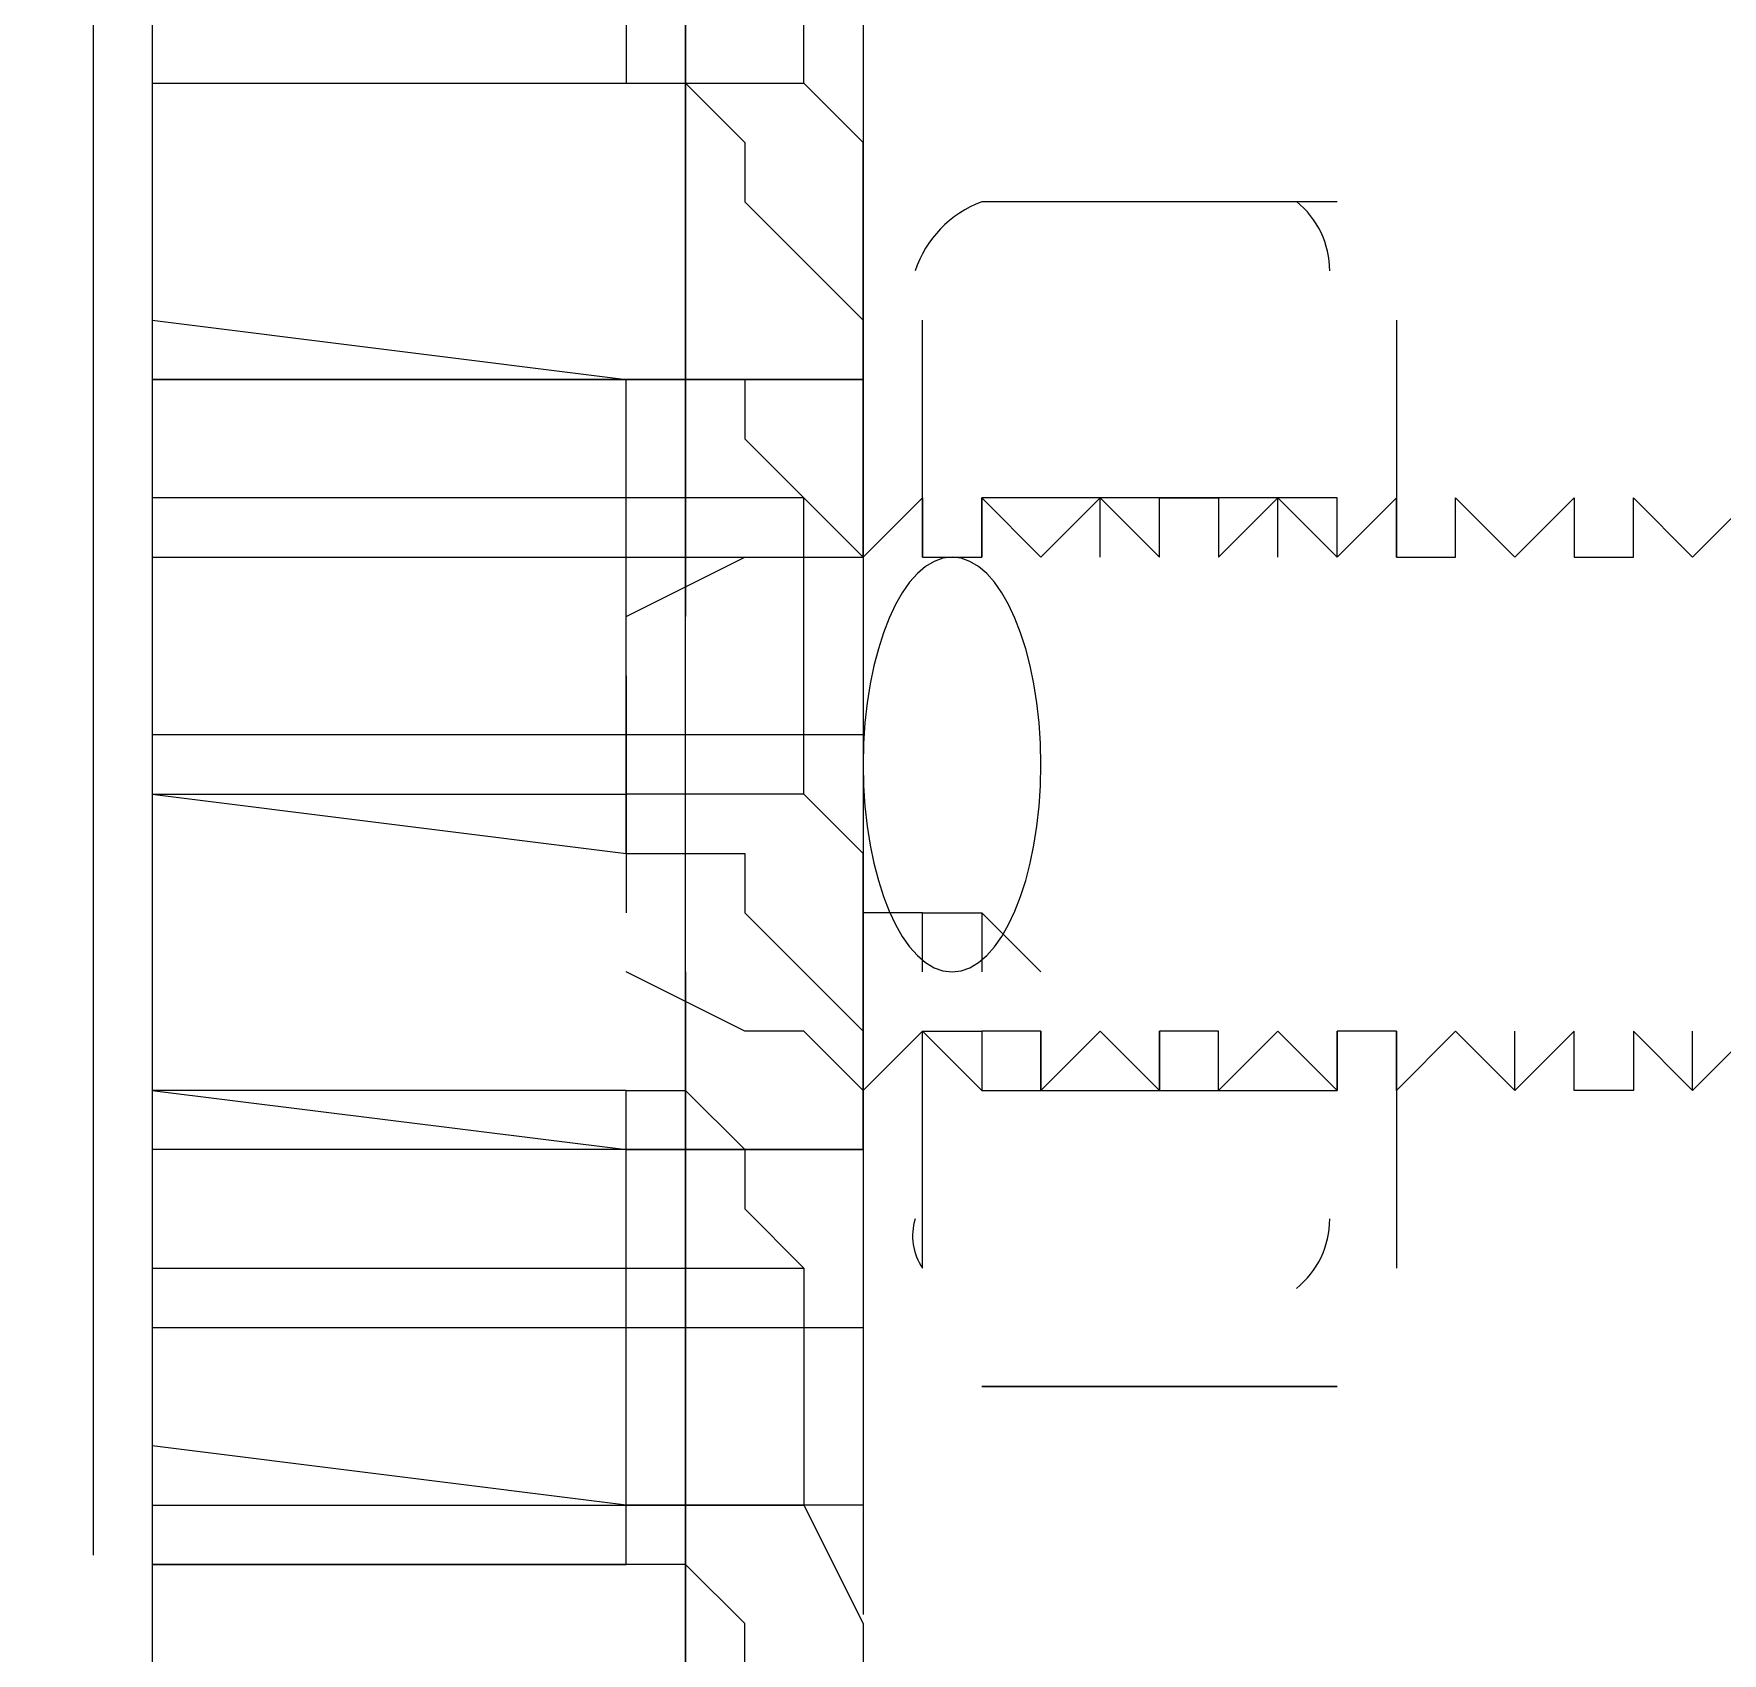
# Model space of a CAD drawing. Header units: metres. Extents: x 2999 to 3164, y 1641 to 1678.
# Drawn here: x 3140.8187 to 3140.8791, y 1661.4119 to 1661.4698 of the extents above; entities that cross this region are included whole.
import ezdxf

# ---------------------------------------------------------------- set-up
doc = ezdxf.new("R2010")
doc.units = ezdxf.units.M
doc.linetypes.add('CONTORNO_QUADRO_T', pattern=[0.35, 0.2, -0.15])
doc.layers.add('PDF28_Geometry', color=7, linetype='Continuous')

msp = doc.modelspace()

# ---------------------------------------------------------------- linework, layer by layer
at = {"layer": 'PDF28_Geometry', "linetype": 'CONTORNO_QUADRO_T', "lineweight": 25}
msp.add_lwpolyline([(3140.839914965652, 1660.481663151814), (3140.839914965652, 1668.342915623616), (3140.839914965652, 1668.478921752103), (3140.839914965652, 1662.105136669819)], dxfattribs=at)
at = {"layer": 'PDF28_Geometry', "linetype": 'CONTORNO_QUADRO_T', "lineweight": 15}
for points in [[(3140.842031619521, 1662.947564909932), (3140.842031619521, 1661.448973970234)], [(3140.839914965652, 1661.470140508931), (3140.822981734695, 1661.4722571628), (3140.822981734695, 1661.457440585713), (3140.839914965652, 1661.457440585713)], [(3140.822981734695, 1661.468023855061), (3140.839914965652, 1661.468023855061)], [(3140.850498235, 1661.453207277974), (3140.850498235, 1661.451090624104), (3140.850498235, 1661.453207277974), (3140.850498235, 1661.459557239583)], [(3140.867431465957, 1661.459557239583), (3140.867431465957, 1661.453207277974), (3140.867431465957, 1661.451090624104), (3140.867431465957, 1661.453207277974)], [(3140.839914965652, 1661.448973970234), (3140.844148273391, 1661.451090624104), (3140.846264927261, 1661.451090624104), (3140.846264927261, 1661.453207277974), (3140.84838158113, 1661.451090624104), (3140.850498235, 1661.453207277974), (3140.850498235, 1661.451090624104), (3140.85261488887, 1661.451090624104), (3140.85261488887, 1661.453207277974), (3140.854731542739, 1661.451090624104), (3140.856848196609, 1661.453207277974), (3140.858964850478, 1661.451090624104), (3140.858964850478, 1661.453207277974), (3140.861081504348, 1661.453207277974), (3140.861081504348, 1661.451090624104), (3140.863198158218, 1661.453207277974), (3140.865314812087, 1661.451090624104), (3140.867431465957, 1661.453207277974), (3140.867431465957, 1661.451090624104), (3140.869548119827, 1661.451090624104), (3140.869548119827, 1661.453207277974), (3140.871664773696, 1661.451090624104), (3140.873781427566, 1661.453207277974), (3140.873781427566, 1661.451090624104), (3140.875898081436, 1661.451090624104), (3140.875898081436, 1661.453207277974), (3140.878014735305, 1661.451090624104), (3140.880131389175, 1661.453207277974)], [(3140.85261488887, 1661.453207277974), (3140.85261488887, 1661.453207277974)], [(3140.865314812087, 1661.453207277974), (3140.85261488887, 1661.453207277974)], [(3140.856848196609, 1661.451090624104), (3140.856848196609, 1661.453207277974)], [(3140.861081504348, 1661.453207277974), (3140.861081504348, 1661.451090624104)], [(3140.863198158218, 1661.451090624104), (3140.863198158218, 1661.453207277974)], [(3140.865314812087, 1661.453207277974), (3140.865314812087, 1661.453207277974)], [(3140.869548119827, 1661.451090624104), (3140.869548119827, 1661.453207277974)], [(3140.873781427566, 1661.453207277974), (3140.873781427566, 1661.451090624104)], [(3140.875898081436, 1661.451090624104), (3140.875898081436, 1661.453207277974)], [(3140.844148273391, 1661.451090624104), (3140.844148273391, 1661.451090624104)], [(3140.858964850478, 1661.451090624104), (3140.858964850478, 1661.451090624104)], [(3140.865314812087, 1661.451090624104), (3140.865314812087, 1661.451090624104)], [(3140.871664773696, 1661.451090624104), (3140.871664773696, 1661.451090624104)], [(3140.878014735305, 1661.451090624104), (3140.878014735305, 1661.451090624104)], [(3140.839914965652, 1661.446857316365), (3140.839914965652, 1661.438390700886)], [(3140.839914965652, 1661.444740662495), (3140.822981734695, 1661.444740662495), (3140.822981734695, 1661.432040739277), (3140.839914965652, 1661.429924085408)], [(3140.822981734695, 1661.442624008625), (3140.839914965652, 1661.442624008625)], [(3140.850498235, 1661.436274047017), (3140.850498235, 1661.438390700886), (3140.84838158113, 1661.438390700886)], [(3140.850498235, 1661.438390700886), (3140.85261488887, 1661.438390700886), (3140.854731542739, 1661.436274047017)], [(3140.880131389175, 1661.434157393147), (3140.878014735305, 1661.432040739277), (3140.875898081436, 1661.434157393147), (3140.875898081436, 1661.432040739277), (3140.873781427566, 1661.432040739277), (3140.873781427566, 1661.434157393147), (3140.871664773696, 1661.432040739277), (3140.869548119827, 1661.434157393147), (3140.867431465957, 1661.432040739277), (3140.867431465957, 1661.434157393147), (3140.865314812087, 1661.434157393147), (3140.865314812087, 1661.432040739277), (3140.863198158218, 1661.434157393147), (3140.861081504348, 1661.432040739277), (3140.861081504348, 1661.434157393147), (3140.858964850478, 1661.434157393147), (3140.858964850478, 1661.432040739277), (3140.856848196609, 1661.434157393147), (3140.854731542739, 1661.432040739277), (3140.854731542739, 1661.434157393147), (3140.85261488887, 1661.434157393147), (3140.85261488887, 1661.432040739277), (3140.850498235, 1661.434157393147), (3140.84838158113, 1661.432040739277), (3140.846264927261, 1661.434157393147), (3140.844148273391, 1661.434157393147), (3140.839914965652, 1661.436274047017)], [(3140.842031619521, 1661.436274047017), (3140.842031619521, 1661.315624776448)], [(3140.844148273391, 1661.434157393147), (3140.844148273391, 1661.434157393147)], [(3140.844148273391, 1661.434157393147), (3140.844148273391, 1661.434157393147)], [(3140.846264927261, 1661.434157393147), (3140.846264927261, 1661.434157393147)], [(3140.84838158113, 1661.432040739277), (3140.84838158113, 1661.434157393147)], [(3140.850498235, 1661.434157393147), (3140.85261488887, 1661.432040739277), (3140.865314812087, 1661.432040739277), (3140.865314812087, 1661.434157393147)], [(3140.854731542739, 1661.434157393147), (3140.854731542739, 1661.434157393147)], [(3140.854731542739, 1661.434157393147), (3140.854731542739, 1661.434157393147)], [(3140.854731542739, 1661.434157393147), (3140.854731542739, 1661.432040739277)], [(3140.856848196609, 1661.434157393147), (3140.856848196609, 1661.434157393147)], [(3140.858964850478, 1661.432040739277), (3140.858964850478, 1661.434157393147)], [(3140.861081504348, 1661.432040739277), (3140.861081504348, 1661.434157393147)], [(3140.863198158218, 1661.434157393147), (3140.863198158218, 1661.434157393147)], [(3140.867431465957, 1661.432040739277), (3140.867431465957, 1661.434157393147), (3140.867431465957, 1661.432040739277), (3140.867431465957, 1661.425690777668)], [(3140.869548119827, 1661.434157393147), (3140.869548119827, 1661.434157393147)], [(3140.871664773696, 1661.432040739277), (3140.871664773696, 1661.434157393147)], [(3140.873781427566, 1661.432040739277), (3140.873781427566, 1661.434157393147)], [(3140.875898081436, 1661.434157393147), (3140.875898081436, 1661.434157393147)], [(3140.878014735305, 1661.432040739277), (3140.878014735305, 1661.434157393147)], [(3140.85261488887, 1661.432040739277), (3140.85261488887, 1661.432040739277)], [(3140.865314812087, 1661.432040739277), (3140.865314812087, 1661.432040739277)], [(3140.85261488887, 1661.421457469929), (3140.85261488887, 1661.421457469929)], [(3140.85261488887, 1661.421457469929), (3140.865314812087, 1661.421457469929)], [(3140.865314812087, 1661.421457469929), (3140.865314812087, 1661.421457469929)], [(3140.822981734695, 1661.41722416219), (3140.839914965652, 1661.41722416219), (3140.822981734695, 1661.41934081606), (3140.822981734695, 1661.404524238972), (3140.839914965652, 1661.404524238972)]]:
    msp.add_lwpolyline(points, dxfattribs=at)
at = {"layer": 'PDF28_Geometry', "linetype": 'CONTORNO_QUADRO_T', "lineweight": 0}
for points in [[(3140.820865080825, 1661.965437514424), (3140.820865080825, 1661.345257930623)], [(3140.84838158113, 1661.963320860554), (3140.84838158113, 1661.319858084187), (3140.846264927261, 1661.319858084187), (3140.839914965652, 1661.319858084187), (3140.818748426955, 1661.321974738057), (3140.818748426955, 1661.324091391926), (3140.820865080825, 1661.328324699665), (3140.820865080825, 1661.345257930623)], [(3140.839914965652, 1661.313508122578), (3140.842031619521, 1661.311391468709), (3140.839914965652, 1661.313508122578), (3140.842031619521, 1661.311391468709), (3140.842031619521, 1661.317741430317), (3140.839914965652, 1661.317741430317), (3140.842031619521, 1661.317741430317), (3140.842031619521, 1661.959087552815)], [(3140.822981734695, 1661.468023855061), (3140.839914965652, 1661.468023855061), (3140.842031619521, 1661.468023855061), (3140.844148273391, 1661.465907201191), (3140.844148273391, 1661.463790547322), (3140.846264927261, 1661.461673893452), (3140.84838158113, 1661.459557239583), (3140.84838158113, 1661.457440585713), (3140.822981734695, 1661.457440585713), (3140.822981734695, 1661.451090624104), (3140.84838158113, 1661.451090624104), (3140.84838158113, 1661.457440585713), (3140.84838158113, 1661.459557239583), (3140.84838158113, 1661.463790547322), (3140.84838158113, 1661.465907201191), (3140.846264927261, 1661.468023855061), (3140.846264927261, 1661.478607124409), (3140.844148273391, 1661.480723778279), (3140.844148273391, 1661.482840432149), (3140.842031619521, 1661.482840432149), (3140.839914965652, 1661.484957086018), (3140.839914965652, 1661.468023855061), (3140.846264927261, 1661.468023855061)], [(3140.822981734695, 1661.459557239583), (3140.839914965652, 1661.457440585713), (3140.842031619521, 1661.457440585713), (3140.844148273391, 1661.457440585713), (3140.844148273391, 1661.455323931843), (3140.846264927261, 1661.453207277974), (3140.822981734695, 1661.453207277974)], [(3140.822981734695, 1661.442624008625), (3140.839914965652, 1661.440507354756), (3140.839914965652, 1661.457440585713), (3140.84838158113, 1661.457440585713)], [(3140.846264927261, 1661.442624008625), (3140.846264927261, 1661.453207277974)], [(3140.822981734695, 1661.451090624104), (3140.822981734695, 1661.444740662495)], [(3140.84838158113, 1661.451090624104), (3140.84838158113, 1661.446857316365), (3140.84838158113, 1661.444740662495), (3140.839914965652, 1661.444740662495)], [(3140.839914965652, 1661.440507354756), (3140.842031619521, 1661.440507354756), (3140.844148273391, 1661.440507354756), (3140.844148273391, 1661.438390700886), (3140.846264927261, 1661.436274047017), (3140.84838158113, 1661.434157393147), (3140.84838158113, 1661.429924085408), (3140.84838158113, 1661.434157393147), (3140.84838158113, 1661.436274047017), (3140.84838158113, 1661.440507354756), (3140.846264927261, 1661.442624008625), (3140.839914965652, 1661.442624008625)], [(3140.822981734695, 1661.398174277363), (3140.822981734695, 1661.404524238972), (3140.84838158113, 1661.404524238972), (3140.84838158113, 1661.406640892842), (3140.846264927261, 1661.408757546712), (3140.844148273391, 1661.410874200581), (3140.844148273391, 1661.412990854451), (3140.842031619521, 1661.41510750832), (3140.839914965652, 1661.41510750832), (3140.839914965652, 1661.432040739277), (3140.842031619521, 1661.432040739277), (3140.844148273391, 1661.429924085408), (3140.844148273391, 1661.427807431538), (3140.846264927261, 1661.425690777668), (3140.846264927261, 1661.41722416219), (3140.84838158113, 1661.412990854451), (3140.84838158113, 1661.410874200581), (3140.84838158113, 1661.406640892842), (3140.84838158113, 1661.404524238972), (3140.84838158113, 1661.398174277363), (3140.822981734695, 1661.398174277363), (3140.822981734695, 1661.391824315755)], [(3140.839914965652, 1661.432040739277), (3140.822981734695, 1661.432040739277), (3140.822981734695, 1661.429924085408), (3140.822981734695, 1661.423574123799), (3140.822981734695, 1661.41934081606)], [(3140.839914965652, 1661.429924085408), (3140.84838158113, 1661.429924085408), (3140.822981734695, 1661.429924085408)], [(3140.84838158113, 1661.429924085408), (3140.84838158113, 1661.423574123799)], [(3140.822981734695, 1661.425690777668), (3140.846264927261, 1661.425690777668)], [(3140.822981734695, 1661.423574123799), (3140.84838158113, 1661.423574123799), (3140.84838158113, 1661.421457469929), (3140.84838158113, 1661.41722416219), (3140.839914965652, 1661.41722416219), (3140.846264927261, 1661.41722416219)]]:
    msp.add_lwpolyline(points, dxfattribs=at)
at = {"layer": 'PDF28_Geometry', "linetype": 'CONTORNO_QUADRO_T', "lineweight": 15}
for points in [[(3140.865314812087, 1661.463790547322), (3140.85261488887, 1661.463790547322, 0.2278046099068855), (3140.850235537365, 1661.461316452412)], [(3140.850235537368, 1661.427447837239, 0.2278046110432904), (3140.850498235, 1661.425690777668), (3140.850498235, 1661.432040739277), (3140.850498235, 1661.434157393147), (3140.85261488887, 1661.434157393147)]]:
    msp.add_lwpolyline(points, format="xyb", dxfattribs=at)
at = {"layer": 'PDF28_Geometry', "color": 8, "linetype": 'CONTORNO_QUADRO_T', "lineweight": 15, "true_color": 0x808080}
for points in [[(3140.85261488887, 1661.453207277974), (3140.85261488887, 1661.451090624104)], [(3140.865314812087, 1661.451090624104), (3140.865314812087, 1661.453207277974)], [(3140.85261488887, 1661.438390700886), (3140.85261488887, 1661.436274047017)], [(3140.865314812087, 1661.432040739277), (3140.865314812087, 1661.434157393147)], [(3140.85261488887, 1661.432040739277), (3140.85261488887, 1661.432040739277)]]:
    msp.add_lwpolyline(points, dxfattribs=at)
at = {"layer": 'PDF28_Geometry', "linetype": 'CONTORNO_QUADRO_T', "lineweight": 15}
msp.add_lwpolyline([(3140.865314812087, 1661.421457469929), (3140.85261488887, 1661.421457469929)], close=True, dxfattribs=at)
at = {"layer": 'PDF28_Geometry', "linetype": 'CONTORNO_QUADRO_T', "lineweight": 0}
msp.add_lwpolyline([(3140.822981734695, 1661.41510750832), (3140.839914965652, 1661.41510750832)], close=True, dxfattribs=at)
at = {"layer": 'PDF28_Geometry', "linetype": 'CONTORNO_QUADRO_T', "lineweight": 15}
for centre, radius, start, end in [((3140.861877627918, 1661.461316445512), 0.003175024852261679, 0.000124510554425182, 51.33308698542105), ((3140.861877627975, 1661.427447844115), 0.003175024800732025, 308.666912486732, 359.9998759183387)]:
    msp.add_arc(centre, radius, start, end, dxfattribs=at)
for points in [[(3140.851556561935, 1661.451090624104), (3140.849799574124, 1661.451090624104), (3140.84838158113, 1661.44776785006), (3140.84838158113, 1661.44368233556)], [(3140.854731542739, 1661.44368233556), (3140.854731542739, 1661.44776785006), (3140.853313549746, 1661.451090624104), (3140.851556561935, 1661.451090624104)], [(3140.84838158113, 1661.44368233556), (3140.84838158113, 1661.439596821061), (3140.849799574124, 1661.436274047017), (3140.851556561935, 1661.436274047017)], [(3140.851556561935, 1661.436274047017), (3140.853313549746, 1661.436274047017), (3140.854731542739, 1661.439596821061), (3140.854731542739, 1661.44368233556)]]:
    msp.add_open_spline(points, degree=3, dxfattribs=at)

doc.saveas('drawing.dxf')
